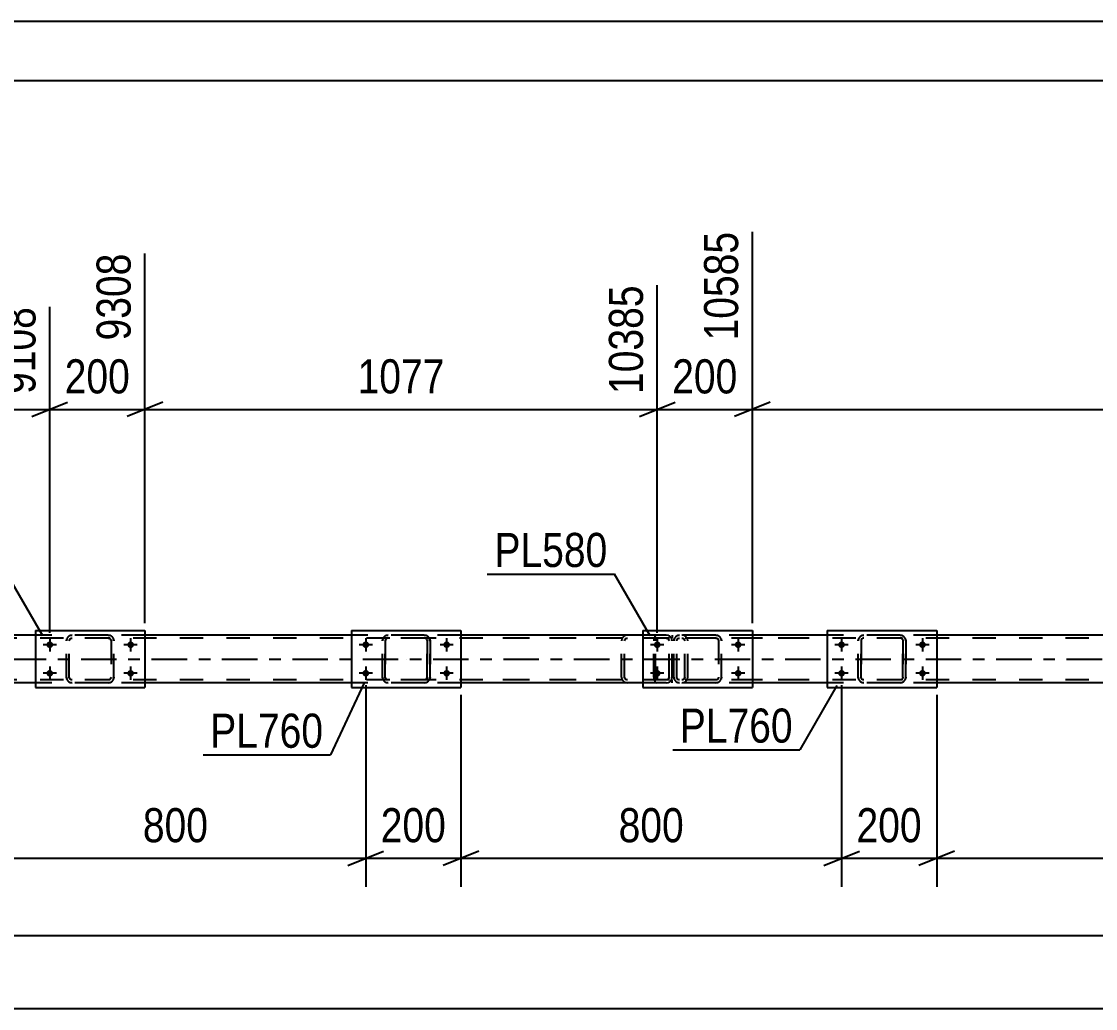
# Model space of a CAD drawing. Header units: millimetres. Extents: x -121 to 720, y -428 to 166.
# Drawn here: x 353.3 to 443.6, y 82.7 to 165.7 of the extents above; entities that cross this region are included whole.
import ezdxf

# ---------------------------------------------------------------- set-up
doc = ezdxf.new("R2010")
doc.units = ezdxf.units.MM
doc.linetypes.add('DXK_LINE_DOT2', pattern=[3.9198, 1.9599, -1.9599])
doc.linetypes.add('DXK_LINE_DOT3', pattern=[5.9187, 2.979, -0.9799, 0.9799, -0.9799])
doc.styles.add('Arial Narrow', font='ARIALN.TTF', dxfattribs={"height": 0.2})

# ---------------------------------------------------------------- blocks, each defined once
blk = doc.blocks.new('Unknown-318895430-1135')
at = {"color": 5, "linetype": 'Continuous'}
for p, q in [((719.765, 165.693), (-121.235, 165.693)), ((714.765, 160.693), (-116.235, 160.693))]:
    blk.add_line(p, q, dxfattribs=at)
blk = doc.blocks.new('Part-318895430-2362 - 2146')
at = {"color": 2, "linetype": 'Continuous'}
for p, q in [((421.022, 114.509), (421.022, 109.709)), ((421.022, 114.509), (430.222, 114.509)), ((430.222, 114.509), (430.222, 109.709)), ((421.022, 109.709), (430.222, 109.709))]:
    blk.add_line(p, q, dxfattribs=at)
blk = doc.blocks.new('Part-318895430-2402 - 2146')
at = {"color": 7, "linetype": 'DXK_LINE_DOT2'}
for p, q in [((408.159, 113.811), (408.123, 113.627)), ((408.127, 113.647), (408.159, 113.811)), ((408.381, 113.719), (408.433, 113.797)), ((408.419, 114.071), (408.603, 114.107)), ((408.603, 114.107), (408.419, 114.071)), ((408.433, 113.797), (408.511, 113.849)), ((408.511, 113.849), (408.603, 113.867)), ((411.643, 114.107), (408.603, 114.107)), ((411.643, 113.867), (408.603, 113.867)), ((411.643, 114.107), (411.827, 114.071)), ((411.827, 114.071), (411.643, 114.107)), ((411.643, 113.867), (411.735, 113.849)), ((411.735, 113.849), (411.813, 113.797)), ((411.813, 113.797), (411.865, 113.719)), ((412.086, 113.811), (412.119, 113.647)), ((412.123, 113.627), (412.086, 113.811)), ((408.123, 113.627), (408.127, 113.647)), ((408.123, 110.587), (408.123, 113.627)), ((408.363, 113.627), (408.381, 113.719)), ((408.363, 110.587), (408.363, 113.627)), ((411.865, 113.719), (411.883, 113.627)), ((411.883, 113.627), (411.883, 110.587)), ((412.119, 113.647), (412.123, 113.627)), ((412.123, 110.587), (412.123, 113.627)), ((408.159, 110.404), (408.123, 110.587)), ((408.123, 110.587), (408.159, 110.404)), ((408.381, 110.495), (408.363, 110.587)), ((408.433, 110.418), (408.381, 110.495)), ((408.511, 110.365), (408.433, 110.418)), ((408.603, 110.347), (408.511, 110.365)), ((411.643, 110.347), (408.603, 110.347)), ((411.735, 110.365), (411.643, 110.347)), ((411.813, 110.418), (411.735, 110.365)), ((411.865, 110.495), (411.813, 110.418)), ((411.883, 110.587), (411.865, 110.495)), ((412.123, 110.587), (412.086, 110.404)), ((412.086, 110.404), (412.123, 110.587)), ((408.603, 110.107), (408.419, 110.144)), ((408.419, 110.144), (408.603, 110.107)), ((411.643, 110.107), (408.603, 110.107)), ((411.827, 110.144), (411.643, 110.107)), ((411.643, 110.107), (411.827, 110.144))]:
    blk.add_line(p, q, dxfattribs=at)
at = {"color": 7, "linetype": 'DXK_LINE_DOT3'}
blk.add_line((410.123, 112.107), (410.123, 112.107), dxfattribs=at)
at = {"color": 7, "linetype": 'DXK_LINE_DOT2'}
for centre, start, end in [((408.603, 113.627), 112.5, 157.5), ((408.603, 113.627), 112.5, 157.5), ((411.643, 113.627), 22.5, 67.5), ((411.643, 113.627), 22.5, 67.5), ((408.603, 110.587), 202.5, 247.5), ((408.603, 110.587), 202.5, 247.5), ((411.643, 110.587), 292.5, 337.5), ((411.643, 110.587), 292.5, 337.5)]:
    blk.add_arc(centre, 0.48, start, end, dxfattribs=at)
blk = doc.blocks.new('Part-318895430-2290 - 2146')
at = {"color": 7, "linetype": 'DXK_LINE_DOT2'}
for p, q in [((406.45, 113.812), (406.429, 113.629)), ((406.508, 113.968), (406.45, 113.812)), ((406.596, 114.072), (406.508, 113.968)), ((406.575, 113.72), (406.604, 113.798)), ((406.7, 114.109), (406.596, 114.072)), ((406.604, 113.798), (406.648, 113.85)), ((406.648, 113.85), (406.7, 113.869)), ((418.857, 114.109), (406.7, 114.109)), ((418.857, 113.869), (406.7, 113.869)), ((407.976, 114.109), (407.976, 113.869)), ((408.984, 114.072), (408.791, 114.109)), ((408.791, 113.869), (408.887, 113.85)), ((408.887, 113.85), (408.969, 113.798)), ((408.969, 113.798), (409.024, 113.72)), ((409.259, 113.798), (409.256, 113.812)), ((409.294, 113.629), (409.259, 113.798)), ((406.429, 110.589), (406.429, 113.629)), ((406.565, 113.629), (406.575, 113.72)), ((406.565, 110.589), (406.565, 113.629)), ((409.024, 113.72), (409.043, 113.629)), ((409.043, 110.589), (409.043, 113.629)), ((409.294, 110.589), (409.294, 113.629)), ((406.429, 110.589), (406.45, 110.405)), ((406.45, 110.405), (406.508, 110.249)), ((406.508, 110.249), (406.596, 110.145)), ((406.575, 110.497), (406.565, 110.589)), ((406.604, 110.419), (406.575, 110.497)), ((406.648, 110.367), (406.604, 110.419)), ((406.7, 110.349), (406.648, 110.367)), ((418.857, 110.349), (406.7, 110.349)), ((407.976, 110.109), (407.976, 110.349)), ((408.887, 110.367), (408.791, 110.349)), ((408.969, 110.419), (408.887, 110.367)), ((409.024, 110.497), (408.969, 110.419)), ((409.043, 110.589), (409.024, 110.497)), ((409.256, 110.405), (409.294, 110.589)), ((406.596, 110.145), (406.7, 110.109)), ((418.857, 110.109), (406.7, 110.109)), ((408.791, 110.109), (408.984, 110.145))]:
    blk.add_line(p, q, dxfattribs=at)
for centre, start, end in [((408.806, 113.613), 23.84941, 68.8059), ((408.806, 110.604), 291.1941, 336.15059)]:
    blk.add_arc(centre, 0.492, start, end, dxfattribs=at)
blk = doc.blocks.new('Bolt-318895430-2245 - 2146')
at = {"linetype": 'Continuous'}
for points in [[(406.723, 113.027, -1), (406.723, 113.587, -1)], [(413.523, 113.027, -1), (413.523, 113.587, -1)], [(406.723, 110.627, -1), (406.723, 111.187, -1)], [(413.523, 110.627, -1), (413.523, 111.187, -1)]]:
    blk.add_hatch(color=1, dxfattribs=at).paths.add_polyline_path(points)
at = {"color": 1, "linetype": 'Continuous'}
for p, q in [((406.723, 113.867), (406.723, 112.747)), ((413.523, 113.867), (413.523, 112.747)), ((407.283, 113.307), (406.163, 113.307)), ((414.083, 113.307), (412.963, 113.307)), ((406.723, 111.467), (406.723, 110.347)), ((413.523, 111.467), (413.523, 110.347)), ((407.283, 110.907), (406.163, 110.907)), ((414.083, 110.907), (412.963, 110.907))]:
    blk.add_line(p, q, dxfattribs=at)
blk = doc.blocks.new('Bolt-318895430-2242 - 2146')
at = {"linetype": 'Continuous'}
for points in [[(382.216, 113.029, -1), (382.216, 113.589, -1)], [(389.016, 113.029, -1), (389.016, 113.589, -1)], [(382.216, 110.629, -1), (382.216, 111.189, -1)], [(389.016, 110.629, -1), (389.016, 111.189, -1)]]:
    blk.add_hatch(color=1, dxfattribs=at).paths.add_polyline_path(points)
at = {"color": 1, "linetype": 'Continuous'}
for p, q in [((382.216, 113.869), (382.216, 112.749)), ((389.016, 113.869), (389.016, 112.749)), ((382.776, 113.309), (381.656, 113.309)), ((389.576, 113.309), (388.456, 113.309)), ((382.216, 111.469), (382.216, 110.349)), ((389.016, 111.469), (389.016, 110.349)), ((382.776, 110.909), (381.656, 110.909)), ((389.576, 110.909), (388.456, 110.909))]:
    blk.add_line(p, q, dxfattribs=at)
blk = doc.blocks.new('Bolt-318895430-2243 - 2146')
at = {"linetype": 'Continuous'}
for points in [[(355.642, 113.027, -1), (355.642, 113.587, -1)], [(362.442, 113.027, -1), (362.442, 113.587, -1)], [(355.642, 110.627, -1), (355.642, 111.187, -1)], [(362.442, 110.627, -1), (362.442, 111.187, -1)]]:
    blk.add_hatch(color=1, dxfattribs=at).paths.add_polyline_path(points)
at = {"color": 1, "linetype": 'Continuous'}
for p, q in [((355.642, 113.867), (355.642, 112.747)), ((362.442, 113.867), (362.442, 112.747)), ((356.202, 113.307), (355.082, 113.307)), ((363.002, 113.307), (361.882, 113.307)), ((355.642, 111.467), (355.642, 110.347)), ((362.442, 111.467), (362.442, 110.347)), ((356.202, 110.907), (355.082, 110.907)), ((363.002, 110.907), (361.882, 110.907))]:
    blk.add_line(p, q, dxfattribs=at)
blk = doc.blocks.new('Bolt-318895430-2244 - 2146')
at = {"linetype": 'Continuous'}
for points in [[(422.222, 113.029, -1), (422.222, 113.589, -1)], [(429.022, 113.029, -1), (429.022, 113.589, -1)], [(422.222, 110.629, -1), (422.222, 111.189, -1)], [(429.022, 110.629, -1), (429.022, 111.189, -1)]]:
    blk.add_hatch(color=1, dxfattribs=at).paths.add_polyline_path(points)
at = {"color": 1, "linetype": 'Continuous'}
for p, q in [((422.222, 113.869), (422.222, 112.749)), ((429.022, 113.869), (429.022, 112.749)), ((422.782, 113.309), (421.662, 113.309)), ((429.582, 113.309), (428.462, 113.309)), ((422.222, 111.469), (422.222, 110.349)), ((429.022, 111.469), (429.022, 110.349)), ((422.782, 110.909), (421.662, 110.909)), ((429.582, 110.909), (428.462, 110.909))]:
    blk.add_line(p, q, dxfattribs=at)
blk = doc.blocks.new('Part-318895430-2325 - 2146')
at = {"color": 7, "linetype": 'DXK_LINE_DOT2'}
for p, q in [((383.616, 113.629), (383.653, 113.812)), ((383.653, 113.812), (383.616, 113.629)), ((383.927, 113.798), (383.874, 113.72)), ((383.913, 114.072), (384.096, 114.109)), ((384.096, 114.109), (383.913, 114.072)), ((384.004, 113.85), (383.927, 113.798)), ((384.096, 113.869), (384.004, 113.85)), ((387.136, 114.109), (384.096, 114.109)), ((387.136, 113.869), (384.096, 113.869)), ((387.136, 114.109), (387.32, 114.072)), ((387.32, 114.072), (387.136, 114.109)), ((387.228, 113.85), (387.136, 113.869)), ((387.306, 113.798), (387.228, 113.85)), ((387.358, 113.72), (387.306, 113.798)), ((387.58, 113.812), (387.616, 113.629)), ((387.616, 113.629), (387.58, 113.812)), ((383.616, 110.589), (383.616, 113.629)), ((383.616, 113.629), (383.616, 113.629)), ((383.616, 110.589), (383.616, 113.629)), ((383.874, 113.72), (383.856, 113.629)), ((383.856, 110.589), (383.856, 113.629)), ((383.856, 113.629), (383.856, 113.629)), ((383.856, 113.629), (383.856, 110.589)), ((387.358, 113.72), (387.376, 113.629)), ((387.376, 110.589), (387.376, 113.629)), ((387.376, 113.629), (387.376, 113.629)), ((387.376, 113.629), (387.376, 110.589)), ((387.616, 110.589), (387.616, 113.629)), ((387.616, 113.629), (387.616, 113.629)), ((387.616, 113.629), (387.616, 110.589)), ((383.616, 110.589), (383.616, 110.589)), ((383.653, 110.405), (383.616, 110.589)), ((383.616, 110.589), (383.653, 110.405)), ((383.856, 110.589), (383.856, 110.589)), ((383.874, 110.497), (383.856, 110.589)), ((383.927, 110.419), (383.874, 110.497)), ((384.004, 110.367), (383.927, 110.419)), ((384.096, 110.349), (384.004, 110.367)), ((387.136, 110.349), (384.096, 110.349)), ((387.228, 110.367), (387.136, 110.349)), ((387.306, 110.419), (387.228, 110.367)), ((387.358, 110.497), (387.306, 110.419)), ((387.376, 110.589), (387.358, 110.497)), ((387.376, 110.589), (387.376, 110.589)), ((387.616, 110.589), (387.58, 110.405)), ((387.58, 110.405), (387.616, 110.589)), ((387.616, 110.589), (387.616, 110.589)), ((384.096, 110.109), (383.913, 110.145)), ((383.913, 110.145), (384.096, 110.109)), ((387.136, 110.109), (384.096, 110.109)), ((387.32, 110.145), (387.136, 110.109)), ((387.136, 110.109), (387.32, 110.145))]:
    blk.add_line(p, q, dxfattribs=at)
at = {"color": 7, "linetype": 'DXK_LINE_DOT3'}
blk.add_line((385.616, 112.109), (385.616, 112.109), dxfattribs=at)
at = {"color": 7, "linetype": 'DXK_LINE_DOT2'}
for centre, start, end in [((384.096, 113.629), 112.5, 157.5), ((384.096, 113.629), 112.5, 157.5), ((387.136, 113.629), 22.5, 67.5), ((387.136, 113.629), 22.5, 67.5), ((384.096, 110.589), 202.5, 247.5), ((384.096, 110.589), 202.5, 247.5), ((387.136, 110.589), 292.5, 337.5), ((387.136, 110.589), 292.5, 337.5)]:
    blk.add_arc(centre, 0.48, start, end, dxfattribs=at)
blk = doc.blocks.new('Part-318895430-2330 - 2146')
at = {"color": 2, "linetype": 'Continuous'}
for p, q in [((381.016, 114.509), (381.016, 109.709)), ((381.016, 114.509), (390.216, 114.509)), ((390.216, 114.509), (390.216, 109.709)), ((381.016, 109.709), (390.216, 109.709))]:
    blk.add_line(p, q, dxfattribs=at)
blk = doc.blocks.new('Part-318895430-2331 - 2146')
at = {"color": 7, "linetype": 'DXK_LINE_DOT2'}
for p, q in [((423.622, 113.629), (423.658, 113.812)), ((423.658, 113.812), (423.622, 113.629)), ((423.932, 113.798), (423.88, 113.72)), ((423.918, 114.072), (424.102, 114.109)), ((424.102, 114.109), (423.918, 114.072)), ((424.01, 113.85), (423.932, 113.798)), ((424.102, 113.869), (424.01, 113.85)), ((427.142, 114.109), (424.102, 114.109)), ((427.142, 113.869), (424.102, 113.869)), ((427.142, 114.109), (427.325, 114.072)), ((427.325, 114.072), (427.142, 114.109)), ((427.234, 113.85), (427.142, 113.869)), ((427.311, 113.798), (427.234, 113.85)), ((427.363, 113.72), (427.311, 113.798)), ((427.585, 113.812), (427.622, 113.629)), ((427.622, 113.629), (427.585, 113.812)), ((423.622, 110.589), (423.622, 113.629)), ((423.622, 113.629), (423.622, 113.629)), ((423.622, 110.589), (423.622, 113.629)), ((423.88, 113.72), (423.862, 113.629)), ((423.862, 110.589), (423.862, 113.629)), ((423.862, 113.629), (423.862, 113.629)), ((423.862, 113.629), (423.862, 110.589)), ((427.363, 113.72), (427.382, 113.629)), ((427.382, 110.589), (427.382, 113.629)), ((427.382, 113.629), (427.382, 113.629)), ((427.382, 113.629), (427.382, 110.589)), ((427.622, 110.589), (427.622, 113.629)), ((427.622, 113.629), (427.622, 113.629)), ((427.622, 113.629), (427.622, 110.589)), ((423.622, 110.589), (423.622, 110.589)), ((423.658, 110.405), (423.622, 110.589)), ((423.622, 110.589), (423.658, 110.405)), ((423.862, 110.589), (423.862, 110.589)), ((423.88, 110.497), (423.862, 110.589)), ((423.932, 110.419), (423.88, 110.497)), ((424.01, 110.367), (423.932, 110.419)), ((424.102, 110.349), (424.01, 110.367)), ((427.142, 110.349), (424.102, 110.349)), ((427.234, 110.367), (427.142, 110.349)), ((427.311, 110.419), (427.234, 110.367)), ((427.363, 110.497), (427.311, 110.419)), ((427.382, 110.589), (427.363, 110.497)), ((427.382, 110.589), (427.382, 110.589)), ((427.622, 110.589), (427.585, 110.405)), ((427.585, 110.405), (427.622, 110.589)), ((427.622, 110.589), (427.622, 110.589)), ((424.102, 110.109), (423.918, 110.145)), ((423.918, 110.145), (424.102, 110.109)), ((427.142, 110.109), (424.102, 110.109)), ((427.325, 110.145), (427.142, 110.109)), ((427.142, 110.109), (427.325, 110.145))]:
    blk.add_line(p, q, dxfattribs=at)
at = {"color": 7, "linetype": 'DXK_LINE_DOT3'}
blk.add_line((425.622, 112.109), (425.622, 112.109), dxfattribs=at)
at = {"color": 7, "linetype": 'DXK_LINE_DOT2'}
for centre, start, end in [((424.102, 113.629), 112.5, 157.5), ((424.102, 113.629), 112.5, 157.5), ((427.142, 113.629), 22.5, 67.5), ((427.142, 113.629), 22.5, 67.5), ((424.102, 110.589), 202.5, 247.5), ((424.102, 110.589), 202.5, 247.5), ((427.142, 110.589), 292.5, 337.5), ((427.142, 110.589), 292.5, 337.5)]:
    blk.add_arc(centre, 0.48, start, end, dxfattribs=at)
blk = doc.blocks.new('Part-318895430-2336 - 2146')
at = {"color": 2, "linetype": 'Continuous'}
for p, q in [((354.442, 114.507), (354.442, 109.707)), ((354.442, 114.507), (363.642, 114.507)), ((363.642, 114.507), (363.642, 109.707)), ((354.442, 109.707), (363.642, 109.707))]:
    blk.add_line(p, q, dxfattribs=at)
blk = doc.blocks.new('Part-318895430-2342 - 2146')
at = {"color": 2, "linetype": 'Continuous'}
for p, q in [((405.523, 114.507), (405.523, 109.707)), ((405.523, 114.507), (414.723, 114.507)), ((414.723, 114.507), (414.723, 109.707)), ((405.523, 109.707), (414.723, 109.707))]:
    blk.add_line(p, q, dxfattribs=at)
blk = doc.blocks.new('Part-318895430-2347 - 2146')
at = {"color": 7, "linetype": 'DXK_LINE_DOT2'}
for p, q in [((407.465, 114.109), (392.477, 114.109)), ((407.465, 113.869), (392.477, 113.869)), ((403.755, 113.798), (403.719, 113.629)), ((403.758, 113.812), (403.755, 113.798)), ((403.994, 113.72), (404.05, 113.798)), ((404.23, 114.109), (404.035, 114.072)), ((404.05, 113.798), (404.133, 113.85)), ((404.133, 113.85), (404.23, 113.869)), ((407.661, 114.072), (407.465, 114.109)), ((407.465, 113.869), (407.563, 113.85)), ((407.563, 113.85), (407.646, 113.798)), ((407.646, 113.798), (407.701, 113.72)), ((407.94, 113.798), (407.937, 113.812)), ((407.976, 113.629), (407.94, 113.798)), ((403.719, 110.589), (403.719, 113.629)), ((403.975, 113.629), (403.994, 113.72)), ((403.975, 110.589), (403.975, 113.629)), ((407.701, 113.72), (407.721, 113.629)), ((407.721, 110.589), (407.721, 113.629)), ((407.976, 110.589), (407.976, 113.629)), ((407.465, 110.349), (392.477, 110.349)), ((403.719, 110.589), (403.758, 110.405)), ((403.994, 110.497), (403.975, 110.589)), ((404.05, 110.419), (403.994, 110.497)), ((404.133, 110.367), (404.05, 110.419)), ((404.23, 110.349), (404.133, 110.367)), ((407.563, 110.367), (407.465, 110.349)), ((407.646, 110.419), (407.563, 110.367)), ((407.701, 110.497), (407.646, 110.419)), ((407.721, 110.589), (407.701, 110.497)), ((407.937, 110.405), (407.976, 110.589)), ((407.465, 110.109), (392.477, 110.109)), ((404.035, 110.145), (404.23, 110.109)), ((407.465, 110.109), (407.661, 110.145))]:
    blk.add_line(p, q, dxfattribs=at)
for centre, start, end in [((404.211, 113.608), 110.75831, 155.68004), ((407.485, 113.608), 24.31996, 69.24168), ((404.211, 110.609), 204.31996, 249.24168), ((407.485, 110.609), 290.75831, 335.68004)]:
    blk.add_arc(centre, 0.496, start, end, dxfattribs=at)
blk = doc.blocks.new('Part-318895430-2466 - 2146')
at = {"color": 7, "linetype": 'DXK_LINE_DOT2'}
for p, q in [((357.079, 113.811), (357.042, 113.627)), ((357.045, 113.639), (357.079, 113.811)), ((357.301, 113.719), (357.353, 113.797)), ((357.339, 114.071), (357.522, 114.107)), ((357.522, 114.107), (357.339, 114.071)), ((357.353, 113.797), (357.431, 113.849)), ((357.431, 113.849), (357.522, 113.867)), ((360.562, 114.107), (357.522, 114.107)), ((360.562, 113.867), (357.522, 113.867)), ((360.562, 114.107), (360.746, 114.071)), ((360.746, 114.071), (360.562, 114.107)), ((360.562, 113.867), (360.654, 113.849)), ((360.654, 113.849), (360.732, 113.797)), ((360.732, 113.797), (360.784, 113.719)), ((361.006, 113.811), (361.04, 113.639)), ((361.042, 113.627), (361.006, 113.811)), ((357.042, 113.627), (357.045, 113.639)), ((357.042, 110.587), (357.042, 113.627)), ((357.282, 113.627), (357.301, 113.719)), ((357.282, 110.587), (357.282, 113.627)), ((360.784, 113.719), (360.802, 113.627)), ((360.802, 113.627), (360.802, 110.587)), ((361.04, 113.639), (361.042, 113.627)), ((361.042, 110.587), (361.042, 113.627)), ((357.079, 110.404), (357.042, 110.587)), ((357.042, 110.587), (357.079, 110.404)), ((357.301, 110.495), (357.282, 110.587)), ((357.353, 110.418), (357.301, 110.495)), ((357.431, 110.366), (357.353, 110.418)), ((357.522, 110.347), (357.431, 110.366)), ((360.562, 110.347), (357.522, 110.347)), ((360.654, 110.366), (360.562, 110.347)), ((360.732, 110.418), (360.654, 110.366)), ((360.784, 110.495), (360.732, 110.418)), ((360.802, 110.587), (360.784, 110.495)), ((361.042, 110.587), (361.006, 110.404)), ((361.006, 110.404), (361.042, 110.587)), ((357.522, 110.107), (357.339, 110.144)), ((357.339, 110.144), (357.522, 110.107)), ((360.562, 110.107), (357.522, 110.107)), ((360.746, 110.144), (360.562, 110.107)), ((360.562, 110.107), (360.746, 110.144))]:
    blk.add_line(p, q, dxfattribs=at)
at = {"color": 7, "linetype": 'DXK_LINE_DOT3'}
blk.add_line((359.042, 112.107), (359.042, 112.107), dxfattribs=at)
at = {"color": 7, "linetype": 'DXK_LINE_DOT2'}
for centre, start, end in [((357.522, 113.627), 112.5, 157.5), ((357.522, 113.627), 112.5, 157.5), ((360.562, 113.627), 22.5, 67.5), ((360.562, 113.627), 22.5, 67.5), ((357.522, 110.587), 202.5, 247.5), ((357.522, 110.587), 202.5, 247.5), ((360.562, 110.587), 292.5, 337.5), ((360.562, 110.587), 292.5, 337.5)]:
    blk.add_arc(centre, 0.48, start, end, dxfattribs=at)
blk = doc.blocks.new('Part-318895430-2507 - 2146')
at = {"color": 7, "linetype": 'DXK_LINE_DOT2'}
for p, q in [((599.816, 113.869), (-8.673, 113.869)), ((363.642, 114.109), (354.442, 114.109)), ((390.216, 114.109), (381.016, 114.109)), ((414.723, 114.109), (405.523, 114.109)), ((430.222, 114.109), (421.022, 114.109)), ((599.816, 110.349), (-8.673, 110.349)), ((363.642, 110.109), (354.442, 110.109)), ((390.216, 110.109), (381.016, 110.109)), ((414.723, 110.109), (405.523, 110.109)), ((430.222, 110.109), (421.022, 110.109))]:
    blk.add_line(p, q, dxfattribs=at)
at = {"color": 2, "linetype": 'Continuous'}
for p, q in [((354.442, 114.109), (350.211, 114.109)), ((381.016, 114.109), (363.642, 114.109)), ((405.523, 114.109), (390.216, 114.109)), ((421.022, 114.109), (414.723, 114.109)), ((464.096, 114.109), (430.222, 114.109)), ((354.442, 110.109), (350.211, 110.109)), ((381.016, 110.109), (363.642, 110.109)), ((405.523, 110.109), (390.216, 110.109)), ((421.022, 110.109), (414.723, 110.109)), ((459.677, 110.109), (430.222, 110.109))]:
    blk.add_line(p, q, dxfattribs=at)
at = {"color": 7, "linetype": 'DXK_LINE_DOT3'}
blk.add_line((-8.673, 112.109), (599.816, 112.109), dxfattribs=at)
blk = doc.blocks.new('StraightDimension-318895430-19513 - 2146')
at = {"color": 7, "linetype": 'Continuous'}
for p, q in [((422.222, 109.909), (422.222, 92.96)), ((430.222, 109.109), (430.222, 92.96)), ((420.722, 94.76), (423.722, 95.96)), ((431.722, 95.96), (428.722, 94.76)), ((422.222, 95.36), (430.222, 95.36))]:
    blk.add_line(p, q, dxfattribs=at)
at = {"color": 0}
blk.add_wipeout([(429.564, 96.11), (429.564, 100.31), (422.879, 100.31), (422.879, 96.11)], dxfattribs=at)
at = {"color": 3, "style": 'Arial Narrow'}
blk.add_text('200', height=2.8633, dxfattribs=at).set_placement((423.479, 96.71))
blk = doc.blocks.new('StraightDimension-318895430-19514 - 2146')
at = {"color": 7, "linetype": 'Continuous'}
for p, q in [((422.222, 109.909), (422.222, 92.96)), ((390.216, 109.109), (390.216, 92.96)), ((391.716, 95.96), (388.716, 94.76)), ((420.722, 94.76), (423.722, 95.96)), ((390.216, 95.36), (422.222, 95.36))]:
    blk.add_line(p, q, dxfattribs=at)
at = {"color": 0}
blk.add_wipeout([(409.561, 96.11), (409.561, 100.31), (402.877, 100.31), (402.877, 96.11)], dxfattribs=at)
at = {"color": 3, "style": 'Arial Narrow'}
blk.add_text('800', height=2.8633, dxfattribs=at).set_placement((403.477, 96.71))
blk = doc.blocks.new('StraightDimension-318895430-2563 - 2146')
at = {"color": 7, "linetype": 'Continuous'}
blk.add_line((-8.673, 88.876), (638.455, 88.876), dxfattribs=at)
blk = doc.blocks.new('StraightDimension-318895430-2584 - 2146')
at = {"color": 7, "linetype": 'Continuous'}
blk.add_line((-9.313, 82.732), (639.095, 82.732), dxfattribs=at)
blk = doc.blocks.new('StraightDimension-318895430-19512 - 2146')
at = {"color": 7, "linetype": 'Continuous'}
for p, q in [((430.222, 109.109), (430.222, 92.96)), ((431.722, 95.96), (428.722, 94.76)), ((430.222, 95.36), (542.221, 95.36))]:
    blk.add_line(p, q, dxfattribs=at)
blk = doc.blocks.new('StraightDimension-318895430-19515 - 2146')
at = {"color": 7, "linetype": 'Continuous'}
for p, q in [((382.216, 109.909), (382.216, 92.96)), ((390.216, 109.109), (390.216, 92.96)), ((380.716, 94.76), (383.716, 95.96)), ((391.716, 95.96), (388.716, 94.76)), ((382.216, 95.36), (390.216, 95.36))]:
    blk.add_line(p, q, dxfattribs=at)
at = {"color": 0}
blk.add_wipeout([(389.558, 96.11), (389.558, 100.31), (382.874, 100.31), (382.874, 96.11)], dxfattribs=at)
at = {"color": 3, "style": 'Arial Narrow'}
blk.add_text('200', height=2.8633, dxfattribs=at).set_placement((383.474, 96.71))
blk = doc.blocks.new('StraightDimension-318895430-19516 - 2146')
at = {"color": 7, "linetype": 'Continuous'}
for p, q in [((382.216, 109.909), (382.216, 92.96)), ((350.211, 109.109), (350.211, 92.96)), ((351.711, 95.96), (348.711, 94.76)), ((380.716, 94.76), (383.716, 95.96)), ((350.211, 95.36), (382.216, 95.36))]:
    blk.add_line(p, q, dxfattribs=at)
at = {"color": 0}
blk.add_wipeout([(369.556, 96.11), (369.556, 100.31), (362.872, 100.31), (362.872, 96.11)], dxfattribs=at)
at = {"color": 3, "style": 'Arial Narrow'}
blk.add_text('800', height=2.8633, dxfattribs=at).set_placement((363.472, 96.71))
blk = doc.blocks.new('StraightDimension-318895430-22158 - 2146')
at = {"color": 7, "linetype": 'Continuous'}
for p, q in [((414.723, 115.109), (414.723, 148.025)), ((480.598, 114.309), (480.598, 143.525)), ((416.223, 133.685), (413.223, 132.485)), ((479.098, 132.485), (482.098, 133.685)), ((414.723, 133.085), (480.598, 133.085))]:
    blk.add_line(p, q, dxfattribs=at)
at = {"color": 0}
blk.add_wipeout([(451.917, 133.835), (451.917, 138.035), (443.404, 138.035), (443.404, 133.835)], dxfattribs=at)
at = {"color": 3, "style": 'Arial Narrow'}
blk.add_text('1647', height=2.8633, dxfattribs=at).set_placement((444.004, 134.435))
at = {"color": 0, "linetype": 'Continuous'}
blk.add_wipeout([(479.998, 144.125), (475.798, 144.125), (475.798, 133.785), (479.998, 133.785)], dxfattribs=at)
at = {"color": 3, "linetype": 'Continuous', "style": 'Arial Narrow'}
blk.add_text('12232', height=2.8633, rotation=90.00021, dxfattribs=at).set_placement((479.398, 134.385))
blk = doc.blocks.new('StraightDimension-318895430-22159 - 2146')
at = {"color": 7, "linetype": 'Continuous'}
for p, q in [((414.723, 115.109), (414.723, 148.025)), ((406.723, 114.307), (406.723, 143.525)), ((405.223, 132.485), (408.223, 133.685)), ((416.223, 133.685), (413.223, 132.485)), ((406.723, 133.085), (414.723, 133.085))]:
    blk.add_line(p, q, dxfattribs=at)
at = {"color": 0}
blk.add_wipeout([(414.065, 133.835), (414.065, 138.035), (407.381, 138.035), (407.381, 133.835)], dxfattribs=at)
at = {"color": 3, "style": 'Arial Narrow'}
blk.add_text('200', height=2.8633, dxfattribs=at).set_placement((407.981, 134.435))
at = {"color": 0, "linetype": 'Continuous'}
blk.add_wipeout([(414.123, 148.625), (409.923, 148.625), (409.923, 138.285), (414.123, 138.285)], dxfattribs=at)
at = {"color": 3, "linetype": 'Continuous', "style": 'Arial Narrow'}
blk.add_text('10585', height=2.8633, rotation=90.00021, dxfattribs=at).set_placement((413.523, 138.885))
blk = doc.blocks.new('StraightDimension-318895430-22160 - 2146')
at = {"color": 7, "linetype": 'Continuous'}
for p, q in [((363.642, 115.109), (363.642, 146.197)), ((406.723, 114.307), (406.723, 143.525)), ((365.142, 133.685), (362.142, 132.485)), ((405.223, 132.485), (408.223, 133.685)), ((363.642, 133.085), (406.723, 133.085))]:
    blk.add_line(p, q, dxfattribs=at)
at = {"color": 0}
blk.add_wipeout([(389.439, 133.835), (389.439, 138.035), (380.926, 138.035), (380.926, 133.835)], dxfattribs=at)
at = {"color": 3, "style": 'Arial Narrow'}
blk.add_text('1077', height=2.8633, dxfattribs=at).set_placement((381.526, 134.435))
at = {"color": 0, "linetype": 'Continuous'}
blk.add_wipeout([(406.123, 144.125), (401.923, 144.125), (401.923, 133.785), (406.123, 133.785)], dxfattribs=at)
at = {"color": 3, "linetype": 'Continuous', "style": 'Arial Narrow'}
blk.add_text('10385', height=2.8633, rotation=90.00021, dxfattribs=at).set_placement((405.523, 134.385))
blk = doc.blocks.new('StraightDimension-318895430-22161 - 2146')
at = {"color": 7, "linetype": 'Continuous'}
for p, q in [((363.642, 115.109), (363.642, 146.197)), ((355.642, 114.307), (355.642, 141.697)), ((354.142, 132.485), (357.142, 133.685)), ((365.142, 133.685), (362.142, 132.485)), ((355.642, 133.085), (363.642, 133.085))]:
    blk.add_line(p, q, dxfattribs=at)
at = {"color": 0}
blk.add_wipeout([(362.985, 133.835), (362.985, 138.035), (356.3, 138.035), (356.3, 133.835)], dxfattribs=at)
at = {"color": 3, "style": 'Arial Narrow'}
blk.add_text('200', height=2.8633, dxfattribs=at).set_placement((356.9, 134.435))
at = {"color": 0, "linetype": 'Continuous'}
blk.add_wipeout([(363.042, 146.797), (358.842, 146.797), (358.842, 138.285), (363.042, 138.285)], dxfattribs=at)
at = {"color": 3, "linetype": 'Continuous', "style": 'Arial Narrow'}
blk.add_text('9308', height=2.8633, rotation=90.00021, dxfattribs=at).set_placement((362.442, 138.885))
blk = doc.blocks.new('StraightDimension-318895430-22162 - 2146')
at = {"color": 7, "linetype": 'Continuous'}
for p, q in [((305.362, 117.913), (305.362, 141.697)), ((355.642, 114.307), (355.642, 141.697)), ((306.862, 133.685), (303.862, 132.485)), ((354.142, 132.485), (357.142, 133.685)), ((305.362, 133.085), (355.642, 133.085))]:
    blk.add_line(p, q, dxfattribs=at)
at = {"color": 0}
blk.add_wipeout([(334.758, 133.835), (334.758, 138.035), (326.246, 138.035), (326.246, 133.835)], dxfattribs=at)
at = {"color": 3, "style": 'Arial Narrow'}
blk.add_text('1257', height=2.8633, dxfattribs=at).set_placement((326.846, 134.435))
at = {"color": 0, "linetype": 'Continuous'}
blk.add_wipeout([(355.042, 142.297), (350.842, 142.297), (350.842, 133.785), (355.042, 133.785)], dxfattribs=at)
at = {"color": 3, "linetype": 'Continuous', "style": 'Arial Narrow'}
blk.add_text('9108', height=2.8633, rotation=90.00021, dxfattribs=at).set_placement((354.442, 134.385))
blk = doc.blocks.new('Mark-318895430-2358 - 2146')
at = {"color": 30, "linetype": 'Continuous'}
for p in [(421.82, 109.888), (408.021, 104.479)]:
    blk.add_line(p, (418.724, 104.479), dxfattribs=at)
at = {"color": 0}
blk.add_wipeout([(418.124, 105.079), (418.124, 108.079), (408.621, 108.079), (408.621, 105.079)], dxfattribs=at)
blk.add_wipeout([(418.124, 105.079), (418.124, 108.079), (408.621, 108.079), (408.621, 105.079)], dxfattribs=at)
at = {"color": 3, "style": 'Arial Narrow'}
blk.add_text('PL760', height=2.8633, dxfattribs=at).set_placement((408.621, 105.079))
blk = doc.blocks.new('Mark-318895430-2326 - 2146')
at = {"color": 30, "linetype": 'Continuous'}
for p in [(382.064, 110.044), (368.536, 104.051)]:
    blk.add_line(p, (379.24, 104.051), dxfattribs=at)
at = {"color": 0}
blk.add_wipeout([(378.64, 104.651), (378.64, 107.651), (369.136, 107.651), (369.136, 104.651)], dxfattribs=at)
blk.add_wipeout([(378.64, 104.651), (378.64, 107.651), (369.136, 107.651), (369.136, 104.651)], dxfattribs=at)
at = {"color": 3, "style": 'Arial Narrow'}
blk.add_text('PL760', height=2.8633, dxfattribs=at).set_placement((369.136, 104.651))
blk = doc.blocks.new('Mark-318895430-2332 - 2146')
at = {"color": 30, "linetype": 'Continuous'}
for p in [(341.354, 119.244), (355.058, 114.048)]:
    blk.add_line(p, (352.058, 119.244), dxfattribs=at)
at = {"color": 0}
blk.add_wipeout([(351.458, 119.844), (351.458, 122.844), (341.954, 122.844), (341.954, 119.844)], dxfattribs=at)
blk.add_wipeout([(351.458, 119.844), (351.458, 122.844), (341.954, 122.844), (341.954, 119.844)], dxfattribs=at)
at = {"color": 3, "style": 'Arial Narrow'}
blk.add_text('PL580', height=2.8633, dxfattribs=at).set_placement((341.954, 119.844))
blk = doc.blocks.new('Mark-318895430-2338 - 2146')
at = {"color": 30, "linetype": 'Continuous'}
for p in [(392.435, 119.244), (406.139, 114.048)]:
    blk.add_line(p, (403.139, 119.244), dxfattribs=at)
at = {"color": 0}
blk.add_wipeout([(402.539, 119.844), (402.539, 122.844), (393.035, 122.844), (393.035, 119.844)], dxfattribs=at)
blk.add_wipeout([(402.539, 119.844), (402.539, 122.844), (393.035, 122.844), (393.035, 119.844)], dxfattribs=at)
at = {"color": 3, "style": 'Arial Narrow'}
blk.add_text('PL580', height=2.8633, dxfattribs=at).set_placement((393.035, 119.844))

msp = doc.modelspace()

# ---------------------------------------------------------------- block references
for name in ['Unknown-318895430-1135', 'Part-318895430-2507 - 2146', 'Part-318895430-2336 - 2146', 'Bolt-318895430-2243 - 2146', 'Part-318895430-2466 - 2146', 'Part-318895430-2330 - 2146', 'Bolt-318895430-2242 - 2146', 'Part-318895430-2325 - 2146', 'Part-318895430-2347 - 2146', 'Part-318895430-2342 - 2146', 'Bolt-318895430-2245 - 2146', 'Part-318895430-2290 - 2146', 'Part-318895430-2402 - 2146', 'Part-318895430-2362 - 2146', 'Bolt-318895430-2244 - 2146', 'Part-318895430-2331 - 2146']:
    msp.add_blockref(name, (0, 0))

# ---------------------------------------------------------------- next in the draw order: block references
for name in ['StraightDimension-318895430-22158 - 2146', 'StraightDimension-318895430-19513 - 2146']:
    msp.add_blockref(name, (0, 0))

# ---------------------------------------------------------------- next in the draw order: block references
for name in ['StraightDimension-318895430-22159 - 2146', 'StraightDimension-318895430-19514 - 2146']:
    msp.add_blockref(name, (0, 0))

# ---------------------------------------------------------------- next in the draw order: block references
for name in ['StraightDimension-318895430-22160 - 2146', 'StraightDimension-318895430-2563 - 2146']:
    msp.add_blockref(name, (0, 0))

# ---------------------------------------------------------------- next in the draw order: block references
for name in ['StraightDimension-318895430-22161 - 2146', 'Mark-318895430-2338 - 2146', 'StraightDimension-318895430-2584 - 2146']:
    msp.add_blockref(name, (0, 0))

# ---------------------------------------------------------------- next in the draw order: block references
for name in ['StraightDimension-318895430-22162 - 2146', 'StraightDimension-318895430-19515 - 2146', 'Mark-318895430-2358 - 2146', 'StraightDimension-318895430-19512 - 2146']:
    msp.add_blockref(name, (0, 0))

# ---------------------------------------------------------------- next in the draw order: block references
for name in ['Mark-318895430-2332 - 2146', 'StraightDimension-318895430-19516 - 2146']:
    msp.add_blockref(name, (0, 0))

# ---------------------------------------------------------------- next in the draw order: block references
msp.add_blockref('Mark-318895430-2326 - 2146', (0, 0))

doc.saveas('drawing.dxf')
